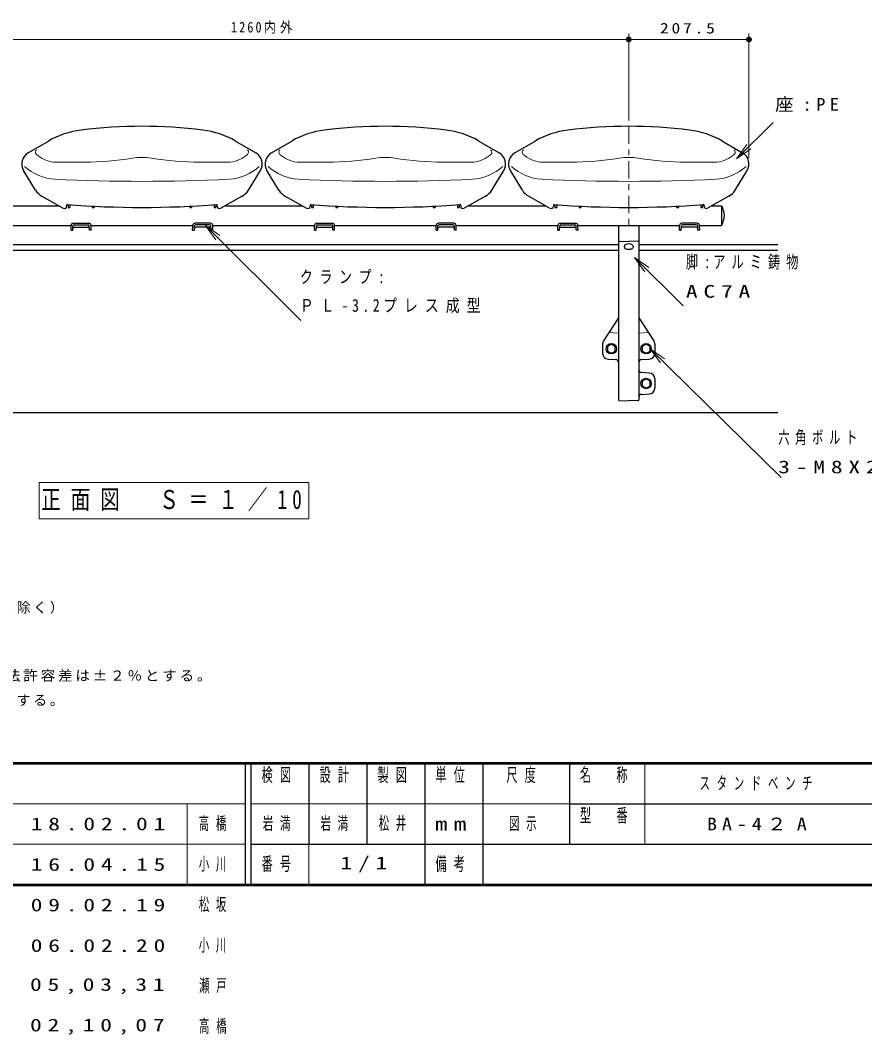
# Model space of a CAD drawing. Units: millimetres on the paper, scale 1:10. Extents: x -365 to 12, y -38 to 257.
# Drawn here: x -277.3 to -131.6, y -25.9 to 149.3 of the extents above; entities that cross this region are included whole.
import ezdxf

# ---------------------------------------------------------------- set-up
doc = ezdxf.new("R2010")
doc.units = ezdxf.units.MM
doc.linetypes.add('USER2', pattern=[6, 3, -1, 1, -1])
doc.layers.add('LY_1', color=7, linetype='Continuous', lineweight=25)
doc.layers.add('LY_2', color=7, linetype='Continuous', lineweight=13)
doc.styles.add('ＭＳ ゴシック', font='')
doc.styles.get('ＭＳ ゴシック').set_extended_font_data('MS Gothic')

# ---------------------------------------------------------------- blocks, each defined once
blk = doc.blocks.new('open_arrow')
at = {"color": 0, "linetype": 'Continuous', "lineweight": -2}
blk.add_lwpolyline([(7.5, 1.25), (0, 0), (7.5, -1.25)], dxfattribs=at)
blk = doc.blocks.new('filled_dot')
at = {"color": 0, "linetype": 'Continuous', "lineweight": -2, "const_width": 1.25}
blk.add_lwpolyline([(-0.625, 0, 1), (0.625, 0, 1)], format="xyb", close=True, dxfattribs=at)

msp = doc.modelspace()

# ---------------------------------------------------------------- linework, layer by layer
at = {"layer": 'LY_1', "lineweight": 13}
for p, q in [((-298.298, 145.96), (-172.298, 145.96)), ((-172.298, 131.96), (-172.298, 146.96)), ((-172.298, 132.716), (-172.298, 146.96)), ((-172.298, 145.96), (-151.548, 145.96)), ((-151.548, 125.481), (-151.548, 146.96)), ((-153.695, 125.331), (-147.394, 131.632)), ((-245.35, 113.861), (-228.863, 97.413)), ((-171.312, 108.33), (-162.927, 99.946)), ((-168.614, 92.56), (-145.982, 70.337)), ((-227.522, 69.486), (-274.022, 69.486)), ((-274.022, 69.486), (-274.022, 63.186)), ((-227.522, 63.186), (-227.522, 69.486)), ((-274.022, 63.186), (-227.522, 63.186))]:
    msp.add_line(p, q, dxfattribs=at)
at = {"layer": 'LY_1', "linetype": 'USER2', "lineweight": 13}
msp.add_line((-172.298, 130.96), (-172.298, 113.86), dxfattribs=at)
at = {"layer": 'LY_1', "color": 20}
for p, q in [((-275.94, 126.4), (-272.452, 128.414)), ((-240.144, 128.414), (-236.656, 126.4)), ((-233.94, 126.4), (-230.452, 128.414)), ((-198.144, 128.414), (-194.656, 126.4)), ((-191.94, 126.4), (-188.452, 128.414)), ((-156.144, 128.414), (-152.656, 126.4)), ((-274.657, 119.931), (-276.725, 123.328)), ((-237.94, 119.931), (-235.872, 123.328)), ((-232.657, 119.931), (-234.725, 123.328)), ((-195.94, 119.931), (-193.872, 123.328)), ((-190.657, 119.931), (-192.725, 123.328)), ((-153.94, 119.931), (-151.872, 123.328)), ((-273.564, 118.876), (-269.889, 116.811)), ((-239.033, 118.876), (-242.708, 116.811)), ((-231.564, 118.876), (-227.889, 116.811)), ((-197.033, 118.876), (-200.708, 116.811)), ((-189.564, 118.876), (-185.889, 116.811)), ((-155.033, 118.876), (-158.708, 116.811)), ((-269.298, 117.26), (-269.298, 117.157)), ((-243.298, 117.26), (-243.298, 117.157)), ((-227.298, 117.26), (-227.298, 117.157)), ((-201.298, 117.26), (-201.298, 117.157)), ((-185.298, 117.26), (-185.298, 117.157)), ((-159.298, 117.26), (-159.298, 117.157))]:
    msp.add_line(p, q, dxfattribs=at)
at = {"layer": 'LY_1', "color": 20, "lineweight": 13}
for p, q in [((-271.542, 124.76), (-266.298, 124.76)), ((-246.298, 124.76), (-241.054, 124.76)), ((-229.542, 124.76), (-224.298, 124.76)), ((-204.298, 124.76), (-199.054, 124.76)), ((-187.542, 124.76), (-182.298, 124.76)), ((-162.298, 124.76), (-157.054, 124.76))]:
    msp.add_line(p, q, dxfattribs=at)
at = {"layer": 'LY_1', "color": 21}
for p, q in [((-269.048, 117.441), (-269.048, 116.96)), ((-268.728, 117.417), (-268.728, 116.96)), ((-243.868, 117.417), (-243.868, 116.96)), ((-243.548, 117.441), (-243.548, 116.96)), ((-227.048, 117.441), (-227.048, 116.96)), ((-226.728, 117.417), (-226.728, 116.96)), ((-201.868, 117.417), (-201.868, 116.96)), ((-201.548, 117.441), (-201.548, 116.96)), ((-185.048, 117.441), (-185.048, 116.96)), ((-184.728, 117.417), (-184.728, 116.96)), ((-159.868, 117.417), (-159.868, 116.96)), ((-159.548, 117.441), (-159.548, 116.96)), ((-269.048, 116.96), (-268.728, 116.96)), ((-264.868, 117.177), (-264.868, 116.96)), ((-264.868, 116.96), (-264.548, 116.96)), ((-264.548, 117.162), (-264.548, 116.96)), ((-248.048, 117.162), (-248.048, 116.96)), ((-248.048, 116.96), (-247.728, 116.96)), ((-247.728, 117.177), (-247.728, 116.96)), ((-243.868, 116.96), (-243.548, 116.96)), ((-227.048, 116.96), (-226.728, 116.96)), ((-222.868, 117.177), (-222.868, 116.96)), ((-222.868, 116.96), (-222.548, 116.96)), ((-222.548, 117.162), (-222.548, 116.96)), ((-206.048, 117.162), (-206.048, 116.96)), ((-206.048, 116.96), (-205.728, 116.96)), ((-205.728, 117.177), (-205.728, 116.96)), ((-201.868, 116.96), (-201.548, 116.96)), ((-185.048, 116.96), (-184.728, 116.96)), ((-180.868, 117.177), (-180.868, 116.96)), ((-180.868, 116.96), (-180.548, 116.96)), ((-180.548, 117.162), (-180.548, 116.96)), ((-164.048, 117.162), (-164.048, 116.96)), ((-164.048, 116.96), (-163.728, 116.96)), ((-163.728, 117.177), (-163.728, 116.96)), ((-159.868, 116.96), (-159.548, 116.96))]:
    msp.add_line(p, q, dxfattribs=at)
at = {"layer": 'LY_1', "color": 32}
for p, q in [((-283.908, 117.26), (-270.688, 117.26)), ((-241.908, 117.26), (-228.688, 117.26)), ((-199.908, 117.26), (-186.688, 117.26)), ((-157.908, 117.26), (-156.298, 117.26)), ((-156.298, 117.26), (-156.298, 113.86)), ((-286.074, 113.86), (-268.528, 113.86)), ((-265.069, 113.86), (-247.532, 113.86)), ((-244.074, 113.86), (-226.527, 113.86)), ((-223.07, 113.86), (-205.532, 113.86)), ((-202.074, 113.86), (-184.528, 113.86)), ((-181.069, 113.86), (-163.532, 113.86)), ((-160.074, 113.86), (-156.298, 113.86))]:
    msp.add_line(p, q, dxfattribs=at)
at = {"layer": 'LY_1'}
for p, q in [((-268.548, 113.048), (-268.528, 113.86)), ((-268.128, 114.225), (-265.468, 114.225)), ((-268.009, 113.974), (-265.587, 113.974)), ((-265.048, 113.048), (-265.069, 113.86)), ((-247.553, 113.048), (-247.532, 113.86)), ((-244.473, 114.225), (-247.133, 114.225)), ((-244.592, 113.974), (-247.014, 113.974)), ((-244.053, 113.048), (-244.074, 113.86)), ((-226.548, 113.048), (-226.528, 113.86)), ((-226.128, 114.225), (-223.468, 114.225)), ((-226.009, 113.974), (-223.587, 113.974)), ((-223.048, 113.048), (-223.069, 113.86)), ((-205.553, 113.048), (-205.532, 113.86)), ((-202.473, 114.225), (-205.133, 114.225)), ((-202.592, 113.974), (-205.014, 113.974)), ((-202.053, 113.048), (-202.074, 113.86)), ((-184.548, 113.048), (-184.528, 113.86)), ((-184.128, 114.225), (-181.468, 114.225)), ((-184.009, 113.974), (-181.587, 113.974)), ((-181.048, 113.048), (-181.069, 113.86)), ((-163.553, 113.048), (-163.532, 113.86)), ((-160.473, 114.225), (-163.133, 114.225)), ((-160.592, 113.974), (-163.014, 113.974)), ((-160.053, 113.048), (-160.074, 113.86)), ((-268.548, 113.04), (-268.228, 113.04)), ((-268.228, 113.04), (-268.209, 113.779)), ((-268.02, 113.54), (-265.576, 113.54)), ((-265.368, 113.04), (-265.387, 113.779)), ((-265.048, 113.04), (-265.368, 113.04)), ((-247.553, 113.04), (-247.233, 113.04)), ((-247.233, 113.04), (-247.214, 113.779)), ((-244.581, 113.54), (-247.025, 113.54)), ((-244.373, 113.04), (-244.392, 113.779)), ((-244.053, 113.04), (-244.373, 113.04)), ((-226.548, 113.04), (-226.228, 113.04)), ((-226.228, 113.04), (-226.209, 113.779)), ((-226.02, 113.54), (-223.576, 113.54)), ((-223.368, 113.04), (-223.387, 113.779)), ((-223.048, 113.04), (-223.368, 113.04)), ((-205.553, 113.04), (-205.233, 113.04)), ((-205.233, 113.04), (-205.214, 113.779)), ((-202.581, 113.54), (-205.025, 113.54)), ((-202.373, 113.04), (-202.392, 113.779)), ((-202.053, 113.04), (-202.373, 113.04)), ((-184.548, 113.04), (-184.228, 113.04)), ((-184.228, 113.04), (-184.209, 113.779)), ((-184.02, 113.54), (-181.576, 113.54)), ((-181.368, 113.04), (-181.387, 113.779)), ((-181.048, 113.04), (-181.368, 113.04)), ((-163.553, 113.04), (-163.233, 113.04)), ((-163.233, 113.04), (-163.214, 113.779)), ((-160.581, 113.54), (-163.025, 113.54)), ((-160.373, 113.04), (-160.392, 113.779)), ((-160.053, 113.04), (-160.373, 113.04)), ((-296.548, 110.56), (-174.048, 110.56)), ((-170.548, 110.56), (-146.548, 110.56)), ((-296.548, 109.56), (-174.048, 109.56)), ((-170.548, 109.56), (-146.548, 109.56)), ((-175.298, 93.35), (-175.982, 92.955)), ((-175.982, 92.955), (-175.982, 92.165)), ((-174.614, 92.955), (-175.298, 93.35)), ((-174.614, 92.165), (-174.614, 92.955)), ((-169.298, 93.35), (-169.982, 92.955)), ((-169.982, 92.955), (-169.982, 92.165)), ((-168.614, 92.955), (-169.298, 93.35)), ((-168.614, 92.165), (-168.614, 92.955)), ((-175.982, 92.166), (-175.298, 91.771)), ((-175.298, 91.771), (-174.614, 92.166)), ((-169.982, 92.166), (-169.298, 91.771)), ((-169.298, 91.771), (-168.614, 92.166)), ((-169.298, 87.35), (-169.982, 86.955)), ((-169.982, 86.955), (-169.982, 86.165)), ((-169.982, 86.166), (-169.298, 85.771)), ((-168.614, 86.955), (-169.298, 87.35)), ((-169.298, 85.77), (-168.614, 86.166)), ((-168.614, 86.165), (-168.614, 86.955)), ((-340.298, 81.56), (-146.548, 81.56))]:
    msp.add_line(p, q, dxfattribs=at)
at = {"layer": 'LY_1', "color": 4}
for p, q in [((-174.048, 113.86), (-174.048, 83.708)), ((-170.548, 113.86), (-170.548, 83.708)), ((-173.951, 113.763), (-172.298, 113.81)), ((-170.645, 113.763), (-172.298, 113.81)), ((-173.951, 111.138), (-172.298, 111.09)), ((-170.645, 111.138), (-172.298, 111.091)), ((-174.048, 97.919), (-176.638, 93.907)), ((-170.548, 97.919), (-167.958, 93.907)), ((-176.798, 93.364), (-176.798, 91.756)), ((-167.798, 93.364), (-167.798, 91.756)), ((-175.854, 90.758), (-174.52, 90.684)), ((-170.076, 90.684), (-168.743, 90.758)), ((-168.743, 88.363), (-170.076, 88.437)), ((-167.798, 87.364), (-167.798, 85.756)), ((-170.076, 84.684), (-168.743, 84.758)), ((-173.951, 83.608), (-172.298, 83.56)), ((-170.645, 83.608), (-172.298, 83.56))]:
    msp.add_line(p, q, dxfattribs=at)
at = {"layer": 'LY_1', "color": 4, "lineweight": 13}
for p, q in [((-174.048, 95.272), (-175.693, 95.371)), ((-170.548, 95.272), (-168.903, 95.371))]:
    msp.add_line(p, q, dxfattribs=at)
at = {"layer": 'LY_1'}
for centre in [(-175.298, 92.56), (-169.298, 92.56), (-169.298, 86.56)]:
    msp.add_circle(centre, 0.9, dxfattribs=at)
at = {"layer": 'LY_1', "color": 20}
for centre, radius, start, end in [((-264.952, 115.423), 15, 97.10178, 120.00002), ((-256.298, 45.96), 85, 82.89822, 97.10179), ((-247.644, 115.423), 15, 60, 82.89822), ((-222.952, 115.423), 15, 97.10178, 120.00002), ((-214.298, 45.96), 85, 82.89822, 97.10179), ((-205.644, 115.423), 15, 60, 82.89822), ((-180.952, 115.423), 15, 97.10178, 120.00002), ((-172.298, 45.96), 85, 82.89822, 97.10179), ((-163.644, 115.423), 15, 60, 82.89822), ((-274.831, 124.481), 2.217, 119.99989, 211.33714), ((-237.765, 124.481), 2.217, 328.66284, 60.00001), ((-232.831, 124.481), 2.217, 119.99989, 211.33714), ((-195.765, 124.481), 2.217, 328.66284, 60.00001), ((-190.831, 124.481), 2.217, 119.99989, 211.33714), ((-153.765, 124.481), 2.217, 328.66284, 60.00001), ((-272.094, 121.491), 3, 211.33708, 240.67284), ((-240.502, 121.491), 3, 299.32721, 328.66286), ((-230.094, 121.491), 3, 211.33708, 240.67284), ((-198.502, 121.491), 3, 299.32721, 328.66286), ((-188.094, 121.491), 3, 211.33708, 240.67284), ((-156.502, 121.491), 3, 299.32721, 328.66286), ((-256.298, 286.21), 169.25, 265.59479, 274.40519), ((-269.098, 117.26), 0.2, 108.59698, 179.99996), ((-243.498, 117.26), 0.2, 0, 71.40304), ((-214.298, 286.21), 169.25, 265.59479, 274.40519), ((-227.098, 117.26), 0.2, 108.59698, 179.99996), ((-201.498, 117.26), 0.2, 0, 71.40304), ((-172.298, 286.21), 169.25, 265.59479, 274.40519), ((-185.098, 117.26), 0.2, 108.59698, 179.99996), ((-159.498, 117.26), 0.2, 0, 71.40304), ((-269.694, 117.157), 0.396, 240.67326, 0), ((-242.902, 117.157), 0.396, 179.99996, 299.32681), ((-227.694, 117.157), 0.396, 240.67326, 0), ((-200.902, 117.157), 0.396, 179.99996, 299.32681), ((-185.694, 117.157), 0.396, 240.67326, 0), ((-158.902, 117.157), 0.396, 179.99996, 299.32681)]:
    msp.add_arc(centre, radius, start, end, dxfattribs=at)
at = {"layer": 'LY_1', "color": 20, "lineweight": 13}
for centre, radius, start, end in [((-274.181, 126.492), 0.5, 120.00003, 227.78011), ((-270.888, 130.121), 5.4, 227.77998, 263.04697), ((-241.708, 130.121), 5.4, 276.95301, 312.21997), ((-238.415, 126.492), 0.5, 312.22012, 60.00007), ((-232.181, 126.492), 0.5, 120.00003, 227.78011), ((-228.888, 130.121), 5.4, 227.77998, 263.04697), ((-199.708, 130.121), 5.4, 276.95301, 312.21997), ((-196.415, 126.492), 0.5, 312.22012, 60.00007), ((-190.181, 126.492), 0.5, 120.00003, 227.78011), ((-186.888, 130.121), 5.4, 227.77998, 263.04697), ((-157.708, 130.121), 5.4, 276.95301, 312.21997), ((-154.415, 126.492), 0.5, 312.22012, 60.00007), ((-266.298, 174.885), 50.125, 270.00002, 279.57394), ((-256.298, 115.598), 10, 80.4261, 99.57392), ((-246.298, 174.885), 50.125, 260.42604, 270.00002), ((-224.298, 174.885), 50.125, 270.00002, 279.57394), ((-214.298, 115.598), 10, 80.4261, 99.57392), ((-204.298, 174.885), 50.125, 260.42604, 270.00002), ((-182.298, 174.885), 50.125, 270.00002, 279.57394), ((-172.298, 115.598), 10, 80.4261, 99.57392), ((-162.298, 174.885), 50.125, 260.42604, 270.00002), ((-270.888, 130.121), 8.3, 227.00854, 267.17076), ((-241.708, 130.121), 8.3, 272.82916, 312.99139), ((-228.888, 130.121), 8.3, 227.00854, 267.17076), ((-199.708, 130.121), 8.3, 272.82916, 312.99139), ((-186.888, 130.121), 8.3, 227.00854, 267.17076), ((-157.708, 130.121), 8.3, 272.82916, 312.99139), ((-256.298, 425.36), 303.9, 267.17081, 272.82917), ((-214.298, 425.36), 303.9, 267.17081, 272.82917), ((-172.298, 425.36), 303.9, 267.17081, 272.82917)]:
    msp.add_arc(centre, radius, start, end, dxfattribs=at)
at = {"layer": 'LY_1', "color": 32}
msp.add_arc((-158.938, 115.56), 3.14, 327.22101, 32.77916, dxfattribs=at)
at = {"layer": 'LY_1'}
for centre, radius, start, end in [((-268.128, 113.825), 0.4, 89.99998, 178.56127), ((-268.009, 113.774), 0.2, 90.00004, 178.56127), ((-265.587, 113.774), 0.2, 1.43875, 89.99998), ((-265.468, 113.825), 0.4, 1.43875, 89.99998), ((-247.133, 113.825), 0.4, 90.00002, 178.56125), ((-247.014, 113.774), 0.2, 90.00002, 178.56125), ((-244.592, 113.774), 0.2, 1.43873, 89.99996), ((-244.473, 113.825), 0.4, 1.43873, 90.00002), ((-226.128, 113.825), 0.4, 89.99998, 178.56127), ((-226.009, 113.774), 0.2, 90.00004, 178.56127), ((-223.587, 113.774), 0.2, 1.43875, 89.99998), ((-223.468, 113.825), 0.4, 1.43875, 89.99998), ((-205.133, 113.825), 0.4, 90.00002, 178.56125), ((-205.014, 113.774), 0.2, 90.00002, 178.56125), ((-202.592, 113.774), 0.2, 1.43873, 89.99996), ((-202.473, 113.825), 0.4, 1.43873, 90.00002), ((-184.128, 113.825), 0.4, 89.99998, 178.56127), ((-184.009, 113.774), 0.2, 90.00004, 178.56127), ((-181.587, 113.774), 0.2, 1.43875, 89.99998), ((-181.468, 113.825), 0.4, 1.43875, 89.99998), ((-163.133, 113.825), 0.4, 90.00002, 178.56125), ((-163.014, 113.774), 0.2, 90.00002, 178.56125), ((-160.592, 113.774), 0.2, 1.43873, 89.99996), ((-160.473, 113.825), 0.4, 1.43873, 90.00002), ((-268.02, 113.34), 0.2, 90.00004, 178.56127), ((-265.576, 113.34), 0.2, 1.43876, 89.99998), ((-247.025, 113.34), 0.2, 90.00002, 178.56124), ((-244.581, 113.34), 0.2, 1.43873, 89.99996), ((-226.02, 113.34), 0.2, 90.00004, 178.56127), ((-223.576, 113.34), 0.2, 1.43876, 89.99998), ((-205.025, 113.34), 0.2, 90.00002, 178.56124), ((-202.581, 113.34), 0.2, 1.43873, 89.99996), ((-184.02, 113.34), 0.2, 90.00004, 178.56127), ((-181.576, 113.34), 0.2, 1.43876, 89.99998), ((-163.025, 113.34), 0.2, 90.00002, 178.56124), ((-160.581, 113.34), 0.2, 1.43873, 89.99996)]:
    msp.add_arc(centre, radius, start, end, dxfattribs=at)
at = {"layer": 'LY_1', "color": 4}
for centre, radius, start, end in [((-173.948, 113.663), 0.1, 91.63684, 179.99996), ((-170.648, 113.663), 0.1, 0, 88.36312), ((-173.948, 111.238), 0.1, 179.99996, 268.36308), ((-170.648, 111.238), 0.1, 271.63683, 359.99995), ((-175.798, 93.364), 1, 147.15412, 179.99996), ((-168.798, 93.364), 1, 0, 32.84594), ((-175.798, 91.756), 1, 179.99996, 266.82019), ((-168.798, 91.756), 1, 273.17985, 0), ((-174.548, 90.185), 0.5, 0, 86.82019), ((-170.048, 90.185), 0.5, 93.17972, 179.99996), ((-170.048, 88.936), 0.5, 179.99996, 266.82019), ((-168.798, 87.364), 1, 0, 86.8201), ((-170.048, 84.185), 0.5, 93.17973, 179.99996), ((-168.798, 85.756), 1, 273.17985, 0), ((-173.948, 83.707), 0.1, 179.99996, 268.36311), ((-170.648, 83.707), 0.1, 271.63686, 0)]:
    msp.add_arc(centre, radius, start, end, dxfattribs=at)
msp.add_ellipse((-172.298, 110.204), major_axis=(0.75, 0), ratio=0.707153, dxfattribs=at)
at = {"layer": 'LY_2', "lineweight": 50}
for p, q in [((-365, 21), (0, 21)), ((-365, 0), (0, 0))]:
    msp.add_line(p, q, dxfattribs=at)
at = {"layer": 'LY_2', "lineweight": 25}
for p, q in [((-238.5, 21), (-238.5, 0)), ((-237.5, 21), (-237.5, 0)), ((-227.5, 21), (-227.5, 7)), ((-217.5, 21), (-217.5, 7)), ((-207.5, 21), (-207.5, 0)), ((-197.5, 21), (-197.5, 7)), ((-182.5, 21), (-182.5, 7)), ((-182.5, 14), (-70, 14)), ((-237.5, 7), (0, 7)), ((-197.5, 7), (-197.5, 0))]:
    msp.add_line(p, q, dxfattribs=at)
at = {"layer": 'LY_2'}
for p, q in [((-169.5, 21), (-169.5, 7)), ((-365, 14), (-238.5, 14)), ((-248.5, 14), (-248.5, 0)), ((-237.5, 14), (-182.5, 14)), ((-365, 7), (-238.5, 7)), ((-227.5, 7), (-227.5, 0))]:
    msp.add_line(p, q, dxfattribs=at)

# ---------------------------------------------------------------- block references
at = {"layer": 'LY_1', "lineweight": 13, "xscale": 0.4, "yscale": 0.4}
for name, p, rotation in [('filled_dot', (-172.298, 145.96), 180), ('filled_dot', (-151.548, 145.96), 180), ('open_arrow', (-153.695, 125.331), 45), ('open_arrow', (-245.35, 113.861), 315.1), ('open_arrow', (-171.312, 108.33), 315), ('open_arrow', (-168.614, 92.56), 315.5)]:
    msp.add_blockref(name, p, dxfattribs=dict(at, rotation=rotation))
msp.add_blockref('filled_dot', (-172.298, 145.96), dxfattribs=at)

# ---------------------------------------------------------------- texts
at = {"layer": 'LY_1', "style": 'ＭＳ ゴシック'}
for s, insert, char_height, attachment_point in [('\\T1.33;\\W0.85;1260内外', (-235.298, 146.96), 1.833, 8), ('\\T1.33;\\W1.2;207.5', (-161.923, 146.96), 1.833, 8), ('\\T1.5;\\W1.05;座:PE', (-147.017, 134.632), 2.199, 4), ('\\T1.5;\\W0.7;脚:アルミ鋳物', (-162.429, 107.446), 2.199, 4), ('\\T1.5;\\W0.75;クランプ:', (-229.054, 104.913), 2.199, 4), ('\\T1.5;\\W1.35;AC7A', (-162.429, 102.446), 2.199, 4), ('\\T1.5;\\W0.8;ＰＬ-3.2プレス成型', (-229.054, 99.913), 2.199, 4), ('\\T1.5;\\W0.65;六角ボルト', (-146.499, 77.137), 2.199, 4), ('\\T1.5;\\W1.35;3-M8X25L\\~SUS', (-146.499, 72.137), 2.199, 4), ('\\T1.51;\\W0.75;正面図\u3000Ｓ＝１／10', (-250.772, 66.336), 3.299, 5), ('\\T1.19;鋼材は、溶融亜鉛メッキ処理とし、無塗装とする。（フレ－ムは除く）', (-360.762, 46.776), 1.76, 7), ('\\T1.19;\\W1.05;ベンチ材は、PE(高密度ポリエチレン)ブロー成形品とし、寸法許容差は±２％とする。', (-360.762, 34.776), 1.76, 7), ('\\T1.19;本製品は、（一社）日本公園施設業協会賠償責任保険加入製品とする。', (-360.762, 30.776), 1.76, 7), ('\\T1.64;\\W0.6;スタンドベンチ', (-149.75, 17.5), 2.199, 5), ('\\T1.5;\\W1.35;18.02.01', (-275.5, 10.5), 2.199, 4), ('\\T1.64;\\W0.6;高橋', (-246.5, 10.5), 2.199, 4), ('\\T1.64;\\W0.6;岩満', (-232.5, 10.5), 2.199, 5), ('\\T1.64;\\W0.6;岩満', (-225.5, 10.5), 2.199, 4), ('\\T1.64;\\W0.6;松井', (-212.5, 10.5), 2.199, 5), ('\\T1.64;\\W0.6;図示', (-190, 10.5), 2.199, 5), ('\\T1.5;\\W1.15;BA-4２A', (-149.75, 10.5), 2.199, 5), ('\\T1.5;\\W1.35;16.04.15', (-275.5, 3.5), 2.199, 4), ('\\T1.64;\\W0.6;小川', (-246.5, 3.5), 2.199, 4), ('\\T1.5;\\W1.35;1/1', (-217.5, 3.5), 2.199, 5), ('\\T1.5;\\W1.35;09.02.19', (-275.5, -3.5), 2.199, 4), ('\\T1.64;\\W0.6;松坂', (-246.5, -3.5), 2.199, 4), ('\\T1.5;\\W1.35;06.02.20', (-275.5, -10.5), 2.199, 4), ('\\T1.64;\\W0.6;小川', (-246.5, -10.5), 2.199, 4), ('\\T1.5;\\W1.35;05,03,31', (-263.5, -17.5), 2.199, 5), ('\\T1.64;\\W0.6;瀬戸', (-243.5, -17.5), 2.199, 5), ('\\T1.5;\\W1.35;02,10,07', (-263.5, -24.5), 2.199, 5), ('\\T1.64;\\W0.6;高橋', (-243.5, -24.5), 2.199, 5)]:
    msp.add_mtext(s, dxfattribs=dict(at, insert=insert, char_height=char_height, attachment_point=attachment_point))
at = {"layer": 'LY_2', "color": 4, "char_height": 2.346, "style": 'ＭＳ ゴシック'}
for s, insert, attachment_point in [('\\T1.64;\\W0.6;検図', (-232.5, 20.167), 2), ('\\T1.64;\\W0.6;設計', (-222.5, 20.167), 2), ('\\T1.64;\\W0.6;製図', (-212.5, 20.167), 2), ('\\T1.64;\\W0.6;単位', (-202.5, 20.167), 2), ('\\T1.64;\\W0.6;尺度', (-190.25, 20.167), 2), ('\\T1.64;\\W0.6;名\u3000称', (-176, 20.167), 2), ('\\T1.64;\\W0.6;型\u3000番', (-176, 13.167), 2), ('\\T1.5;\\W1.35;mm', (-202.5, 10.5), 5), ('\\T1.64;\\W0.6;番号', (-232.5, 3.5), 5), ('\\T1.64;\\W0.6;備考', (-202.5, 3.5), 5)]:
    msp.add_mtext(s, dxfattribs=dict(at, insert=insert, attachment_point=attachment_point))

doc.saveas('drawing.dxf')
